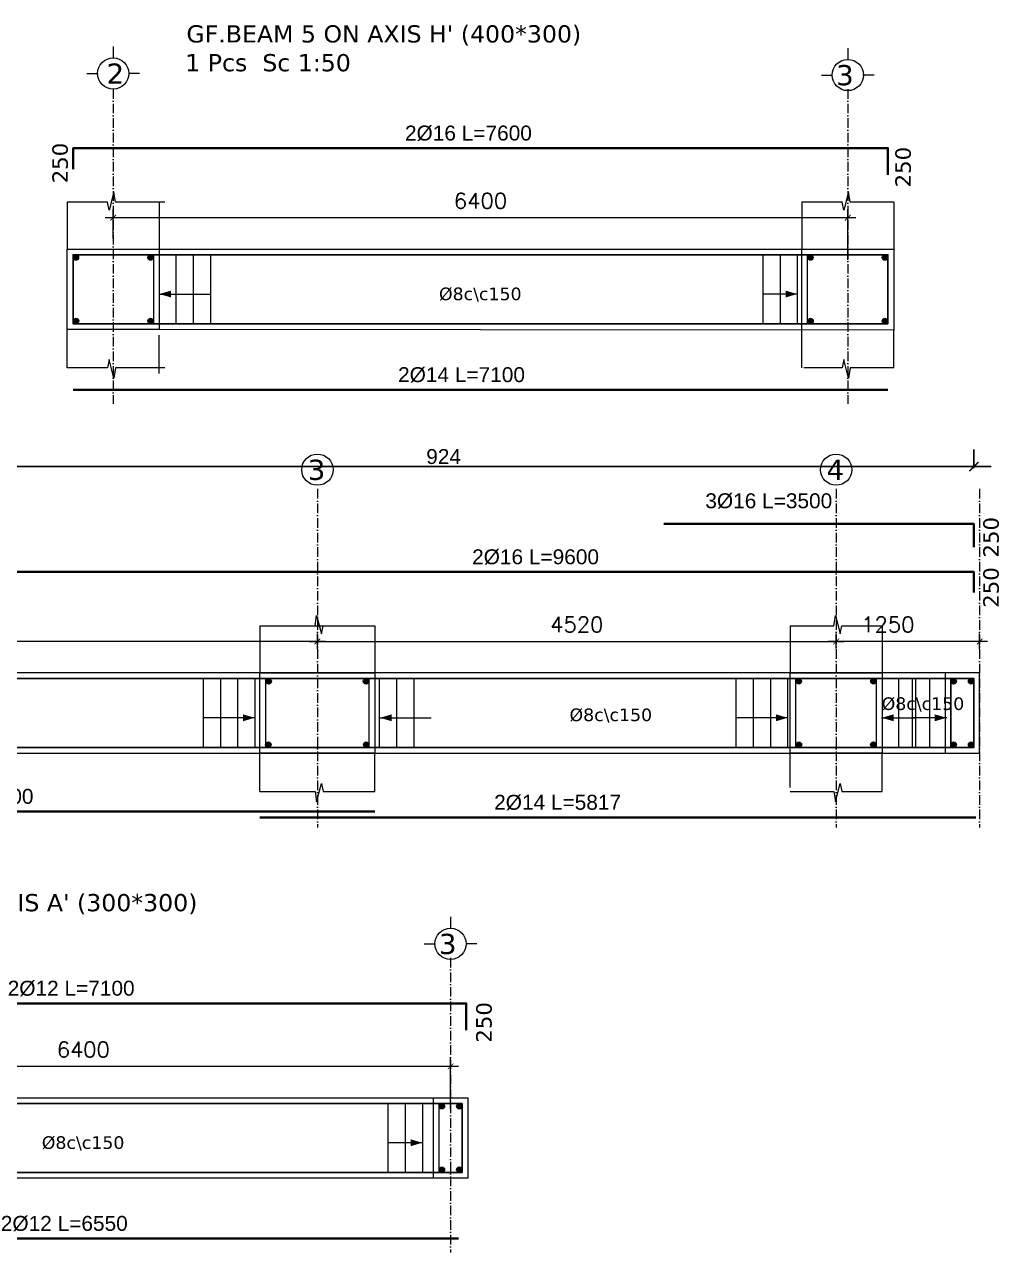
# Model space of a CAD drawing. Header units: inches. Extents: x -26151 to 62940, y -10194 to 246332.
# Drawn here: x 4282 to 5140, y 106418 to 107488 of the extents above; entities that cross this region are included whole.
import ezdxf

# ---------------------------------------------------------------- set-up
doc = ezdxf.new("R2010")
doc.units = ezdxf.units.IN
doc.header["$LTSCALE"] = 0.7
doc.header["$MEASUREMENT"] = 0
doc.linetypes.add('ACAD_ISO10W100', pattern=[18, 12, -3, 0, -3])
doc.layers.get('0').update_dxf_attribs({"lineweight": 13})
doc.layers.get('Defpoints').update_dxf_attribs({"lineweight": 5})
for name, color, linetype, lineweight in [('axis', 254, 'ACAD_ISO10W100', 9), ('BEAM FRAME', 5, 'Continuous', 18), ('COLUMN', 4, 'Continuous', 20), ('elevline', 30, 'Continuous', 20), ('FRAME 070', 5, 'Continuous', 60), ('hach', 9, 'Continuous', 9), ('hatch', 9, 'Continuous', 9), ('renforcment', 141, 'Continuous', 40), ('tex', 3, 'Continuous', 25), ('TEXT', 3, 'Continuous', 25), ('top rein. extension', 50, 'Continuous', 20), ('top renforcment', 7, 'Continuous', 40)]:
    doc.layers.add(name, color=color, linetype=linetype, lineweight=lineweight)
doc.styles.add('100', font='romans.shx', dxfattribs={"height": 13.5})
doc.styles.add('romanc', font='verdana.ttf', dxfattribs={"height": 250})
doc.styles.get("Standard").update_dxf_attribs({"font": 'arial.ttf', "height": 13})
doc.dimstyles.new('100', dxfattribs={"dimtxt": 13.5, "dimasz": 5, "dimexe": 7, "dimexo": 7, "dimgap": 8, "dimtad": 1, "dimdec": 0, "dimlfac": 10, "dimzin": 4, "dimdsep": 46, "dimtxsty": '100', "dimblk": 'ARCHTICK', "dimcen": 0.09, "dimdle": 7, "dimclrd": 1, "dimclre": 8, "dimclrt": 2, "dimadec": 0, "dimazin": 1, "dimtfac": 1, "dimtdec": 0, "dimtix": 1, "dimtofl": 0, "dimtmove": 0, "dimatfit": 3, "dimldrblk": 'ARCHTICK', "dimfxl": 0, "dimtolj": 1, "dimtzin": 0, "dimlwd": -1, "dimlwe": -1, "dimarcsym": 0})
doc.dimstyles.get("Standard").update_dxf_attribs({"dimtxt": 13, "dimasz": 5, "dimexe": 0.18, "dimexo": 0.0625, "dimgap": 6, "dimtad": 1, "dimdec": 0, "dimlfac": 10, "dimzin": 0, "dimdsep": 46, "dimtxsty": 'Standard', "dimblk": 'ARCHTICK', "dimcen": 0.09, "dimse1": 1, "dimse2": 1, "dimclrd": 1, "dimclre": 7, "dimclrt": 3, "dimadec": 0, "dimazin": 0, "dimtfac": 1, "dimtdec": 0, "dimtix": 1, "dimtofl": 0, "dimtmove": 0, "dimatfit": 3, "dimldrblk": 'ARCHTICK', "dimfxl": 0, "dimtolj": 1, "dimtzin": 0, "dimarcsym": 0})
doc.dimstyles.new('STANDARD$0', dxfattribs={"dimscale": 0, "dimtxt": 50, "dimasz": 8, "dimexe": 15, "dimexo": 0.0625, "dimgap": 2, "dimtad": 1, "dimdec": 0, "dimzin": 0, "dimdsep": 46, "dimtxsty": 'Standard', "dimblk1": 'ARCHTICK', "dimblk2": 'ARCHTICK', "dimsah": 1, "dimcen": 0.09, "dimdle": 15, "dimclrd": 3, "dimclre": 3, "dimclrt": 3, "dimazin": 0, "dimtfac": 1, "dimtdec": 0, "dimtofl": 0, "dimtmove": 1, "dimatfit": 3, "dimldrblk": 'ARCHTICK', "dimfxl": 0, "dimtolj": 1, "dimtzin": 0, "dimarcsym": 0})

# ---------------------------------------------------------------- blocks, each defined once
blk = doc.blocks.new('_ArchTick')
at = {"color": 0, "linetype": 'ByBlock', "lineweight": 0, "const_width": 0.15}
blk.add_lwpolyline([(-0.5, -0.5), (0.5, 0.5)], dxfattribs=at)
blk = doc.blocks.new('*D1946')
at = {"color": 8, "transparency": 16777216}
for p, q in [((4536.7, 106943.7), (4536.7, 106957.3)), ((4988.7, 106944.3), (4988.7, 106957.3))]:
    blk.add_line(p, q, dxfattribs=at)
at = {"color": 1, "transparency": 16777216}
blk.add_line((4529.7, 106950.3), (4995.7, 106950.3), dxfattribs=at)
at = {"layer": 'Defpoints', "color": 0, "transparency": 16777216}
for p in [(4988.7, 106950.3), (4536.7, 106936.7), (4988.7, 106937.3)]:
    blk.add_point(p, dxfattribs=at)
at = {"color": 1, "transparency": 16777216, "xscale": 5, "yscale": 5, "zscale": 5, "rotation": 180}
blk.add_blockref('_ArchTick', (4536.7, 106950.3), dxfattribs=at)
at = {"color": 1, "transparency": 16777216, "xscale": 5, "yscale": 5, "zscale": 5}
blk.add_blockref('_ArchTick', (4988.7, 106950.3), dxfattribs=at)
at = {"color": 2, "transparency": 16777216, "insert": (4762.7, 106965.1), "char_height": 13.5, "attachment_point": 5, "style": '100'}
blk.add_mtext('\\A1;4520', dxfattribs=at)
blk = doc.blocks.new('*D1947')
at = {"layer": 'Defpoints', "color": 0, "transparency": 16777216}
for p in [(4179.7, 107010.9, -157.8), (4179.7, 107010.9), (5139.7, 107010.9, -218.5)]:
    blk.add_point(p, dxfattribs=at)
at = {"layer": 'TEXT', "color": 3, "transparency": 16777216, "insert": (4726.8, 107023.9), "char_height": 13, "attachment_point": 5}
blk.add_mtext('\\A1;2%%C16 L=9600', dxfattribs=at)
blk = doc.blocks.new('*D1948')
at = {"color": 8, "transparency": 16777216}
for p, q in [((3896.7, 106941.4), (3896.7, 106957.3)), ((4536.7, 106943.7), (4536.7, 106957.3))]:
    blk.add_line(p, q, dxfattribs=at)
at = {"color": 1, "transparency": 16777216}
blk.add_line((4543.7, 106950.3), (3889.7, 106950.3), dxfattribs=at)
at = {"layer": 'Defpoints', "color": 0, "transparency": 16777216}
for p in [(3896.7, 106950.3), (3896.7, 106934.4), (4536.7, 106936.7)]:
    blk.add_point(p, dxfattribs=at)
at = {"color": 1, "transparency": 16777216, "xscale": 5, "yscale": 5, "zscale": 5, "rotation": 180}
blk.add_blockref('_ArchTick', (3896.7, 106950.3), dxfattribs=at)
at = {"color": 1, "transparency": 16777216, "xscale": 5, "yscale": 5, "zscale": 5}
blk.add_blockref('_ArchTick', (4536.7, 106950.3), dxfattribs=at)
at = {"color": 2, "transparency": 16777216, "insert": (4216.7, 106965.1), "char_height": 13.5, "attachment_point": 5, "style": '100'}
blk.add_mtext('\\A1;6400', dxfattribs=at)
blk = doc.blocks.new('*D1951')
at = {"layer": 'Defpoints', "color": 0, "transparency": 16777216}
for p in [(3886.7, 106802.2, -13652.7), (4546.7, 106802.2, -37100.9), (4546.7, 106802.2)]:
    blk.add_point(p, dxfattribs=at)
at = {"layer": 'TEXT', "color": 3, "transparency": 16777216, "insert": (4234.1, 106815.2), "char_height": 13, "attachment_point": 5}
blk.add_mtext('\\A1;2%%C14 L=7400', dxfattribs=at)
blk = doc.blocks.new('*D1952')
at = {"color": 8, "transparency": 16777216}
for p, q in [((4988.7, 106944.2), (4988.7, 106957.3)), ((5113.7, 106944), (5113.7, 106957.3))]:
    blk.add_line(p, q, dxfattribs=at)
at = {"color": 1, "transparency": 16777216}
blk.add_line((5120.7, 106950.3), (4981.7, 106950.3), dxfattribs=at)
at = {"layer": 'Defpoints', "color": 0, "transparency": 16777216}
for p in [(4988.7, 106950.3), (4988.7, 106937.2), (5113.7, 106937)]:
    blk.add_point(p, dxfattribs=at)
at = {"color": 1, "transparency": 16777216, "xscale": 5, "yscale": 5, "zscale": 5, "rotation": 180}
blk.add_blockref('_ArchTick', (4988.7, 106950.3), dxfattribs=at)
at = {"color": 1, "transparency": 16777216, "xscale": 5, "yscale": 5, "zscale": 5}
blk.add_blockref('_ArchTick', (5113.7, 106950.3), dxfattribs=at)
at = {"color": 2, "transparency": 16777216, "insert": (5033.7, 106965.1), "char_height": 13.5, "attachment_point": 5, "style": '100'}
blk.add_mtext('\\A1;1250', dxfattribs=at)
blk = doc.blocks.new('*D1954')
at = {"layer": 'Defpoints', "color": 0, "transparency": 16777216}
for p in [(4528.7, 106797, -13652.7), (5110.4, 106797, -37100.9), (5110.4, 106797)]:
    blk.add_point(p, dxfattribs=at)
at = {"layer": 'TEXT', "color": 3, "transparency": 16777216, "insert": (4746, 106810), "char_height": 13, "attachment_point": 5}
blk.add_mtext('\\A1;2%%C14 L=5817', dxfattribs=at)
blk = doc.blocks.new('*D2009')
at = {"color": 1, "transparency": 16777216}
blk.add_line((4659.8, 106580.1), (4005.8, 106580.1), dxfattribs=at)
at = {"color": 8, "transparency": 16777216}
for p, q in [((4012.8, 106561.9), (4012.8, 106587.1)), ((4652.8, 106543.5), (4652.8, 106587.1))]:
    blk.add_line(p, q, dxfattribs=at)
at = {"layer": 'Defpoints', "color": 0, "transparency": 16777216}
for p in [(4012.8, 106580.1), (4012.8, 106554.9), (4652.8, 106536.5)]:
    blk.add_point(p, dxfattribs=at)
at = {"color": 1, "transparency": 16777216, "xscale": 5, "yscale": 5, "zscale": 5, "rotation": 180}
blk.add_blockref('_ArchTick', (4012.8, 106580.1), dxfattribs=at)
at = {"color": 1, "transparency": 16777216, "xscale": 5, "yscale": 5, "zscale": 5}
blk.add_blockref('_ArchTick', (4652.8, 106580.1), dxfattribs=at)
at = {"color": 2, "transparency": 16777216, "insert": (4332.8, 106594.8), "char_height": 13.5, "attachment_point": 5, "style": '100'}
blk.add_mtext('\\A1;6400', dxfattribs=at)
blk = doc.blocks.new('*D2010')
at = {"layer": 'Defpoints', "color": 0, "transparency": 16777216}
for p in [(4004.8, 106430.1, -37318.8), (4004.8, 106430.1), (4659.8, 106430.1, -13870.6)]:
    blk.add_point(p, dxfattribs=at)
at = {"layer": 'TEXT', "color": 3, "transparency": 16777216, "insert": (4316.2, 106443.1), "char_height": 13, "attachment_point": 5}
blk.add_mtext('\\A1;2%%C12 L=6550', dxfattribs=at)
blk = doc.blocks.new('*D2011')
at = {"layer": 'Defpoints', "color": 0, "transparency": 16777216}
for p in [(3979.4, 106635, -440.4), (4689.4, 106635, 46.4), (4689.4, 106635)]:
    blk.add_point(p, dxfattribs=at)
at = {"layer": 'TEXT', "color": 3, "transparency": 16777216, "insert": (4322.2, 106648), "char_height": 13, "attachment_point": 5}
blk.add_mtext('\\A1;2%%C12 L=7100', dxfattribs=at)
blk = doc.blocks.new('*D2198')
at = {"color": 1, "transparency": 16777216}
blk.add_line((5005.8, 107319.6), (4351.8, 107319.6), dxfattribs=at)
at = {"color": 8, "transparency": 16777216}
for p, q in [((4358.8, 107301.4), (4358.8, 107326.6)), ((4998.8, 107283), (4998.8, 107326.6))]:
    blk.add_line(p, q, dxfattribs=at)
at = {"layer": 'Defpoints', "color": 0, "transparency": 16777216}
for p in [(4358.8, 107319.6), (4358.8, 107294.4), (4998.8, 107276)]:
    blk.add_point(p, dxfattribs=at)
at = {"color": 1, "transparency": 16777216, "xscale": 5, "yscale": 5, "zscale": 5, "rotation": 180}
blk.add_blockref('_ArchTick', (4358.8, 107319.6), dxfattribs=at)
at = {"color": 1, "transparency": 16777216, "xscale": 5, "yscale": 5, "zscale": 5}
blk.add_blockref('_ArchTick', (4998.8, 107319.6), dxfattribs=at)
at = {"color": 2, "transparency": 16777216, "insert": (4678.8, 107334.3), "char_height": 13.5, "attachment_point": 5, "style": '100'}
blk.add_mtext('\\A1;6400', dxfattribs=at)
blk = doc.blocks.new('*D2199')
at = {"layer": 'Defpoints', "color": 0, "transparency": 16777216}
for p in [(4350.8, 107169.6, -37318.8), (4350.8, 107169.6), (5005.8, 107169.6, -13870.6)]:
    blk.add_point(p, dxfattribs=at)
at = {"layer": 'TEXT', "color": 3, "transparency": 16777216, "insert": (4662.3, 107182.6), "char_height": 13, "attachment_point": 5}
blk.add_mtext('\\A1;2%%C14 L=7100', dxfattribs=at)
blk = doc.blocks.new('*D2200')
at = {"layer": 'Defpoints', "color": 0, "transparency": 16777216}
for p in [(4325.4, 107380.1, -440.4), (5035.4, 107380.1, 46.4), (5035.4, 107380.1)]:
    blk.add_point(p, dxfattribs=at)
at = {"layer": 'TEXT', "color": 3, "transparency": 16777216, "insert": (4668.3, 107393.1), "char_height": 13, "attachment_point": 5}
blk.add_mtext('\\A1;2%%C16 L=7600', dxfattribs=at)
blk = doc.blocks.new('*D2228')
at = {"layer": 'Defpoints', "color": 0, "transparency": 16777216}
for p in [(4739.3, 107059.7, -218.4), (4739.3, 107059.7), (5089.3, 107059.7, -209.5)]:
    blk.add_point(p, dxfattribs=at)
at = {"layer": 'TEXT', "color": 3, "transparency": 16777216, "insert": (4930, 107072.7), "char_height": 13, "attachment_point": 5}
blk.add_mtext('\\A1;3%%C16 L=3500', dxfattribs=at)
blk = doc.blocks.new('*D2238')
at = {"layer": 'Defpoints', "color": 0, "transparency": 16777216}
for p in [(5108.7, 107102.7), (4184.7, 107010.9), (5108.7, 107010.9)]:
    blk.add_point(p, dxfattribs=at)
at = {"layer": 'hach', "color": 3, "lineweight": -2, "transparency": 16777216}
for p, q in [((4184.7, 107101.5), (4184.7, 107117.7)), ((5108.7, 107101.5), (5108.7, 107117.7)), ((4169.7, 107102.7), (5123.7, 107102.7))]:
    blk.add_line(p, q, dxfattribs=at)
at = {"layer": 'hach', "color": 3, "lineweight": -2, "transparency": 16777216, "xscale": 8, "yscale": 8, "zscale": 8, "rotation": 180}
blk.add_blockref('_ArchTick', (4184.7, 107102.7), dxfattribs=at)
at = {"layer": 'hach', "color": 3, "lineweight": -2, "transparency": 16777216, "xscale": 8, "yscale": 8, "zscale": 8}
blk.add_blockref('_ArchTick', (5108.7, 107102.7), dxfattribs=at)
at = {"layer": 'hach', "color": 3, "transparency": 16777216, "insert": (4646.7, 107111.4), "char_height": 13, "attachment_point": 5}
blk.add_mtext('\\A1;924', dxfattribs=at)

msp = doc.modelspace()

# ---------------------------------------------------------------- hatches: boundary and pattern name
at = {"layer": 'elevline'}
for points in [[(4328.66, 107284.88, 1), (4323.9, 107284.88, 1)], [(4389.02, 107284.88, -1), (4393.78, 107284.88, -1)], [(4968.64, 107284.88, 1), (4963.88, 107284.88, 1)], [(5028.84, 107284.88, -1), (5033.6, 107284.88, -1)], [(4328.87, 107229.63, -1), (4324.11, 107229.63, -1)], [(4389, 107229.63, 1), (4393.76, 107229.63, 1)], [(4968.79, 107229.63, -1), (4964.03, 107229.63, -1)], [(5028.76, 107229.63, 1), (5033.52, 107229.63, 1)], [(4496.7, 106915.65, 1), (4491.94, 106915.65, 1)], [(4576.72, 106915.65, -1), (4581.48, 106915.65, -1)], [(4958.45, 106915.65, 1), (4953.69, 106915.65, 1)], [(5018.93, 106915.65, -1), (5023.69, 106915.65, -1)], [(5093.44, 106915.65, 1), (5088.68, 106915.65, 1)], [(5103.92, 106915.65, -1), (5108.68, 106915.65, -1)], [(4496.36, 106860.41, -1), (4491.6, 106860.41, -1)], [(4576.86, 106860.41, 1), (4581.61, 106860.41, 1)], [(4958.6, 106860.41, -1), (4953.84, 106860.41, -1)], [(5018.72, 106860.41, 1), (5023.48, 106860.41, 1)], [(5093.44, 106860.41, -1), (5088.68, 106860.41, -1)], [(5103.92, 106860.41, 1), (5108.68, 106860.41, 1)], [(4647.52, 106545.39, 1), (4642.76, 106545.39, 1)], [(4658, 106545.39, -1), (4662.76, 106545.39, -1)], [(4647.52, 106490.15, -1), (4642.76, 106490.15, -1)], [(4658, 106490.15, 1), (4662.76, 106490.15, 1)]]:
    msp.add_hatch(color=256, dxfattribs=at).paths.add_polyline_path(points)

# ---------------------------------------------------------------- linework, layer by layer
at = {"layer": 'axis'}
for p, q in [((4358.83, 107431.64), (4358.83, 107157.52)), ((4998.83, 107431.64), (4998.83, 107157.52)), ((4536.68, 107083.22), (4536.68, 106788.29)), ((4988.68, 107083.22), (4988.68, 106788.29)), ((5113.68, 107083.22), (5113.68, 106788.29)), ((4652.76, 106674.7), (4652.76, 106418.03))]:
    msp.add_line(p, q, dxfattribs=at)
at = {"layer": 'BEAM FRAME', "elevation": 217.91}
for points in [[(5038.83, 107221.7), (4318.83, 107222.26), (4318.83, 107292.26), (5038.83, 107292.26)], [(3269.68, 106853.03), (5113.68, 106853.03), (5113.68, 106923.03), (3269.68, 106923.03)], [(4667.76, 106482.77), (3997.76, 106482.77), (3997.76, 106552.77), (4667.76, 106552.77)]]:
    msp.add_lwpolyline(points, close=True, dxfattribs=at)
at = {"layer": 'COLUMN', "lineweight": 20}
for p, q in [((4318.83, 107333.18), (4318.83, 107292.26)), ((4398.83, 107333.18), (4398.83, 107292.26)), ((4958.83, 107333.18), (4958.83, 107292.26)), ((5038.83, 107333.18), (5038.83, 107292.26)), ((4318.83, 107188.83), (4318.83, 107222.26)), ((4958.83, 107188.83), (4958.83, 107221.76)), ((5038.83, 107188.83), (5038.83, 107222.26)), ((4398.83, 107183.9), (4398.83, 107217.33)), ((4486.68, 106963.96), (4486.68, 106923.03)), ((4586.68, 106963.96), (4586.68, 106923.03)), ((4948.68, 106963.96), (4948.68, 106923.03)), ((5028.68, 106963.96), (5028.68, 106923.03)), ((4948.68, 106823.15), (4948.68, 106856.58)), ((4486.68, 106819.6), (4486.68, 106853.03)), ((4586.68, 106819.6), (4586.68, 106853.03)), ((5028.68, 106819.6), (5028.68, 106853.03))]:
    msp.add_line(p, q, dxfattribs=at)
at = {"layer": 'elevline'}
for p, q in [((4413.79, 107227.26), (4413.79, 107287.26)), ((4428.79, 107227.26), (4428.79, 107287.26)), ((4443.79, 107227.26), (4443.79, 107287.26)), ((4925.16, 107227.26), (4925.16, 107287.26)), ((4940.16, 107227.26), (4940.16, 107287.26)), ((4955.12, 107227.26), (4955.12, 107287.26)), ((4437.45, 106858.03), (4437.45, 106918.03)), ((4452.45, 106858.03), (4452.45, 106918.03)), ((4467.45, 106858.03), (4467.45, 106918.03)), ((4482.41, 106858.03), (4482.41, 106918.03)), ((4590.95, 106858.03), (4590.95, 106918.03)), ((4605.91, 106858.03), (4605.91, 106918.03)), ((4605.95, 106858.03), (4605.95, 106918.03)), ((4620.91, 106858.03), (4620.91, 106918.03)), ((4901.72, 106858.03), (4901.72, 106918.03)), ((4916.72, 106858.03), (4916.72, 106918.03)), ((4931.72, 106858.03), (4931.72, 106918.03)), ((4946.68, 106858.03), (4946.68, 106918.03)), ((5043.17, 106858.03), (5043.17, 106918.03)), ((5055.18, 106858.03), (5055.18, 106918.03)), ((5058.17, 106858.03), (5058.17, 106918.03)), ((5070.18, 106858.03), (5070.18, 106918.03)), ((5088.64, 106858.03), (5088.64, 106918.03)), ((4598.49, 106487.77), (4598.49, 106547.77)), ((4613.49, 106487.77), (4613.49, 106547.77)), ((4628.45, 106487.77), (4628.45, 106547.77))]:
    msp.add_line(p, q, dxfattribs=at)
for centre in [(4326.34, 107284.88), (4391.4, 107284.88), (4966.26, 107284.88), (5031.22, 107284.88), (4326.49, 107229.63), (4391.38, 107229.63), (4966.41, 107229.63), (5031.13, 107229.63), (4494.32, 106915.65), (4579.1, 106915.65), (4956.13, 106915.65), (5021.18, 106915.65), (5091.06, 106915.65), (5106.3, 106915.65), (4493.98, 106860.41), (4579.25, 106860.41), (4956.22, 106860.41), (5021.1, 106860.41), (5091.06, 106860.41), (5106.3, 106860.41), (4645.14, 106545.39), (4660.38, 106545.39), (4645.14, 106490.15), (4660.38, 106490.15)]:
    msp.add_circle(centre, 2.38, dxfattribs=at)
at = {"layer": 'FRAME 070', "lineweight": 20}
for p, q in [((4359.51, 107342.18, 217.91), (4355.33, 107326.11, 217.91)), ((4360.86, 107333.18, 217.91), (4359.51, 107342.18, 217.91)), ((4999.51, 107342.18, 217.91), (4995.33, 107326.11, 217.91)), ((5000.86, 107333.18, 217.91), (4999.51, 107342.18, 217.91)), ((4353.82, 107333.18, 217.91), (4318.83, 107333.18, 217.91)), ((4355.33, 107326.11, 217.91), (4353.82, 107333.18, 217.91)), ((4403.83, 107333.18, 217.91), (4360.86, 107333.18, 217.91)), ((4994.3, 107333.18, 217.91), (4958.94, 107333.18, 217.91)), ((4995.33, 107326.11, 217.91), (4993.82, 107333.18, 217.91)), ((5038.83, 107333.18, 217.91), (5000.86, 107333.18, 217.91)), ((4353.82, 107188.83, 217.91), (4318.83, 107188.83, 217.91)), ((4355.33, 107195.9, 217.91), (4353.82, 107188.83, 217.91)), ((4359.51, 107179.83, 217.91), (4355.33, 107195.9, 217.91)), ((4360.86, 107188.83, 217.91), (4359.51, 107179.83, 217.91)), ((4403.83, 107188.83, 217.91), (4360.86, 107188.83, 217.91)), ((4993.82, 107188.83, 217.91), (4960.43, 107188.83, 217.91)), ((4995.33, 107195.9, 217.91), (4993.82, 107188.83, 217.91)), ((4999.51, 107179.83, 217.91), (4995.33, 107195.9, 217.91)), ((5000.86, 107188.83, 217.91), (4999.51, 107179.83, 217.91)), ((5038.83, 107188.83, 217.91), (5000.86, 107188.83, 217.91)), ((4486.68, 106963.96, 217.91), (4586.68, 106963.96, 217.91)), ((4534.65, 106963.96, 217.91), (4536, 106972.96, 217.91)), ((4536, 106972.96, 217.91), (4540.18, 106956.88, 217.91)), ((4540.18, 106956.88, 217.91), (4541.69, 106963.96, 217.91)), ((4541.21, 106963.96, 217.91), (4586.68, 106963.96, 217.91)), ((4948.68, 106963.96, 217.91), (4986.65, 106963.96, 217.91)), ((4986.65, 106963.96, 217.91), (4988, 106972.96, 217.91)), ((4988, 106972.96, 217.91), (4992.18, 106956.88, 217.91)), ((4992.18, 106956.88, 217.91), (4993.69, 106963.96, 217.91)), ((4993.69, 106963.96, 217.91), (5028.68, 106963.96, 217.91)), ((4536, 106810.6, 217.91), (4540.18, 106826.68, 217.91)), ((4540.18, 106826.68, 217.91), (4541.69, 106819.6, 217.91)), ((4988, 106810.6, 217.91), (4992.18, 106826.68, 217.91)), ((4992.18, 106826.68, 217.91), (4993.69, 106819.6, 217.91)), ((4486.68, 106819.6, 217.91), (4534.65, 106819.6, 217.91)), ((4534.65, 106819.6, 217.91), (4536, 106810.6, 217.91)), ((4541.69, 106819.6, 217.91), (4586.68, 106819.6, 217.91)), ((4948.68, 106819.6, 217.91), (4986.65, 106819.6, 217.91)), ((4986.65, 106819.6, 217.91), (4988, 106810.6, 217.91)), ((4993.69, 106819.6, 217.91), (5028.68, 106819.6, 217.91))]:
    msp.add_line(p, q, dxfattribs=at)
at = {"layer": 'FRAME 070', "lineweight": 15}
for points in [[(4398.83, 107222.26), (4318.83, 107222.52), (4318.83, 107292.26), (4398.83, 107292.26)], [(5038.83, 107221.7), (4958.83, 107221.76), (4958.83, 107292.26), (5038.83, 107292.26)], [(5083.68, 106853.03), (5113.68, 106853.03), (5113.68, 106923.03), (5083.68, 106923.03)], [(4667.76, 106482.77), (4637.76, 106482.77), (4637.76, 106552.77), (4667.76, 106552.77)]]:
    msp.add_lwpolyline(points, close=True, dxfattribs=at)
at = {"layer": 'hach', "color": 5}
for points in [[(4486.68, 106923.03), (4586.68, 106923.03), (4586.68, 106853.03), (4486.68, 106853.03)], [(4948.68, 106923.03), (5028.68, 106923.03), (5028.68, 106853.03), (4948.68, 106853.03)]]:
    msp.add_lwpolyline(points, close=True, dxfattribs=at)
at = {"layer": 'hach', "color": 0}
for points in [[(4491.68, 106918.03), (4581.68, 106918.03), (4581.68, 106858.03), (4491.68, 106858.03)], [(4953.68, 106918.03), (5023.68, 106918.03), (5023.68, 106858.03), (4953.68, 106858.03)]]:
    msp.add_lwpolyline(points, close=True, dxfattribs=at)
at = {"layer": 'hatch'}
for p, q in [((4358.83, 107468.62), (4358.83, 107458.88)), ((4998.83, 107467.25), (4998.83, 107457.52)), ((4335.9, 107445.14), (4345.64, 107445.14)), ((4381.75, 107445.14), (4372.02, 107445.14)), ((4975.9, 107443.78), (4985.64, 107443.78)), ((5021.75, 107443.78), (5012.02, 107443.78)), ((4652.76, 106710.31), (4652.76, 106700.58)), ((4629.84, 106686.83), (4639.57, 106686.83)), ((4675.68, 106686.83), (4665.95, 106686.83))]:
    msp.add_line(p, q, dxfattribs=at)
for centre in [(4358.83, 107445.26), (4998.83, 107443.9), (4536.72, 107100.05), (4988.68, 107100.05), (4652.76, 106686.96)]:
    msp.add_circle(centre, 13.62, dxfattribs=at)
at = {"layer": 'renforcment', "lineweight": -2, "elevation": 217.91}
for points in [[(5033.83, 107227.26), (4323.83, 107227.26), (4323.83, 107287.32), (5033.83, 107287.32)], [(3244.68, 106857.85), (5108.68, 106858.03), (5108.68, 106918.03), (3244.68, 106918.03)], [(4662.76, 106487.77), (4002.76, 106487.77), (4002.76, 106547.77), (4662.76, 106547.77)]]:
    msp.add_lwpolyline(points, close=True, dxfattribs=at)
at = {"layer": 'top rein. extension'}
for p, q in [((4398.83, 107253.09), (4443.79, 107253.09)), ((4955.12, 107253.09), (4925.16, 107253.09)), ((4482.41, 106883.87), (4437.45, 106883.87)), ((4590.95, 106883.87), (4635.91, 106883.87)), ((4946.68, 106883.87), (4901.72, 106883.87)), ((5028.21, 106883.87), (5058.17, 106883.87)), ((5085.14, 106883.87), (5055.18, 106883.87)), ((4628.45, 106513.61), (4598.49, 106513.61))]:
    msp.add_line(p, q, dxfattribs=at)
for points in [[(4409.3, 107256.09), (4399.18, 107253.09), (4409.3, 107250.09)], [(4944.64, 107256.09), (4954.77, 107253.09), (4944.64, 107250.09)], [(4471.93, 106886.87), (4482.06, 106883.87), (4471.93, 106880.87)], [(4601.43, 106886.87), (4591.3, 106883.87), (4601.43, 106880.87)], [(4936.21, 106886.87), (4946.34, 106883.87), (4936.21, 106880.87)], [(5038.69, 106886.87), (5028.56, 106883.87), (5038.69, 106880.87)], [(5074.67, 106886.87), (5084.79, 106883.87), (5074.67, 106880.87)], [(4617.97, 106516.61), (4628.1, 106513.61), (4617.97, 106510.61)]]:
    msp.add_solid(points, dxfattribs=at)
at = {"layer": 'top renforcment'}
for p, q in [((4323.83, 107169.6, -217.91), (5033.83, 107169.6, -217.91)), ((4586.68, 106802.15), (3846.68, 106802.15)), ((5110.38, 106797.04), (4486.68, 106797.04)), ((4004.76, 106430.12, -217.91), (4659.76, 106430.12, -217.91))]:
    msp.add_line(p, q, dxfattribs=at)
for points in [[(5033.61, 107356.86), (5033.83, 107380.27), (4323.83, 107380.13), (4323.83, 107361.98)], [(5108.68, 107032.54), (5108.68, 107052.81), (4838.68, 107052.81)], [(4184.68, 107010.91), (5108.68, 107010.91), (5108.68, 106993.02)], [(4666.46, 106611.7), (4666.46, 106634.98), (4002.76, 106634.98), (4002.76, 106617.09)]]:
    msp.add_lwpolyline(points, dxfattribs=at)
at = {"layer": 'top renforcment', "lineweight": 15}
for points in [[(4393.83, 107227.26), (4323.83, 107227.26), (4323.83, 107287.32), (4393.83, 107287.26)], [(5033.83, 107227.26), (4963.83, 107227.26), (4963.83, 107287.26), (5033.83, 107287.26)], [(5088.68, 106858.03), (5108.68, 106858.03), (5108.68, 106918.03), (5088.68, 106918.03)], [(4662.76, 106487.77), (4642.76, 106487.77), (4642.76, 106547.77), (4662.76, 106547.77)]]:
    msp.add_lwpolyline(points, close=True, dxfattribs=at)

# ---------------------------------------------------------------- texts
at = {"layer": 'tex', "style": 'romanc'}
for p in [(4642.67, 107247.72, -33436.19), (5028.34, 106890.68, -33436.19), (4756.39, 106880.96, -33436.19), (4296.6, 106508.24, -33436.19)]:
    msp.add_text('%%C8c\\c150', height=11, dxfattribs=at).set_placement(p)
at = {"layer": 'TEXT', "style": 'romanc'}
for s, height, p in [("GF.BEAM 5 ON AXIS H' (400*300)", 15, (4422.6, 107472.26)), ('1 Pcs  Sc 1:50 ', 15, (4421.58, 107447.16)), ('2', 17.6, (4352.99, 107436.34)), ('3', 17.6, (4988.65, 107434.98)), ('3', 17.6, (4528.33, 107091.12)), ('4', 17.6, (4980.29, 107091.12)), ("GF.BEAM 13 ON AXIS A' (300*300)", 15, (4076.53, 106715.32)), ('3', 17.6, (4642.59, 106678.04))]:
    msp.add_text(s, height=height, dxfattribs=at).set_placement(p)
for p in [(4319.27, 107349.53, -73392.95), (5053.75, 107345.98, -72957.14), (5130.36, 107023.48, -73175.05), (5130.36, 106979.73, -73175.05), (4688.55, 106600.82, -72957.14)]:
    msp.add_text('250', height=13.5, rotation=90, dxfattribs=at).set_placement(p)

# ---------------------------------------------------------------- dimensions: what is measured, and where the dimension line sits
for base, p1, p2, picture, middle in [((4358.83, 107319.55), (4998.83, 107275.99), (4358.83, 107294.35), '*D2198', (4678.83, 107319.55)), ((3896.68, 106950.33), (4536.68, 106936.74), (3896.68, 106934.42), '*D1948', (4216.68, 106950.33)), ((4988.68, 106950.33), (5113.68, 106937.01), (4988.68, 106937.22), '*D1952', (5033.68, 106950.33)), ((4012.76, 106580.07), (4652.76, 106536.51), (4012.76, 106554.87), '*D2009', (4332.76, 106580.07))]:
    dim = msp.add_linear_dim(base=base, p1=p1, p2=p2, angle=180, dimstyle='100')
    dim.commit()
    dim.dimension.update_dxf_attribs({"geometry": picture, "text_midpoint": middle, "dimtype": 160})
dim = msp.add_linear_dim(base=(4988.68, 106950.33), p1=(4536.68, 106936.74), p2=(4988.68, 106937.33), dimstyle='100')
dim.commit()
dim.dimension.update_dxf_attribs({"geometry": '*D1946', "text_midpoint": (4762.68, 106950.33), "dimtype": 160})
at = {"layer": 'hach', "color": 5}
dim = msp.add_linear_dim(base=(5108.68, 107102.71), p1=(4184.68, 107010.91), p2=(5108.68, 107010.91), dimstyle='STANDARD$0', override={"dimscale": 1, "dimfxl": 1.25}, dxfattribs=at)
dim.commit()
dim.dimension.update_dxf_attribs({"geometry": '*D2238', "text_midpoint": (4646.68, 107111.35)})
at = {"layer": 'TEXT'}
for base, p1, p2, angle, text, picture, middle in [((5035.43, 107380.13), (4325.43, 107380.13, -440.37), (5035.43, 107380.13, 46.39), 0, '2%%C16 L=7600', '*D2200', (4668.26, 107380.13)), ((4350.83, 107169.6, 12366.96), (5005.83, 107169.6, -1503.63), (4350.83, 107169.6, -24951.83), 180, '2%%C14 L=7100', '*D2199', (4662.28, 107169.6, 12366.96)), ((4739.3, 107059.69), (5089.3, 107059.69, -209.54), (4739.3, 107059.69, -218.39), 180, '3%%C16 L=<>', '*D2228', (4930.01, 107059.69)), ((4179.65, 107010.91), (5139.68, 107010.91, -218.54), (4179.65, 107010.91, -157.78), 180, '2%%C16 L=<>', '*D1947', (4726.79, 107010.91)), ((4546.68, 106802.15, 12366.96), (3886.68, 106802.15, -1285.72), (4546.68, 106802.15, -24733.92), 0, '2%%C14 L=7400', '*D1951', (4234.07, 106802.15, 12366.96)), ((5110.38, 106797.04, 12366.96), (4528.68, 106797.04, -1285.72), (5110.38, 106797.04, -24733.92), 0, '2%%C14 L=<>', '*D1954', (4745.98, 106797.04, 12366.96)), ((4689.36, 106634.98), (3979.36, 106634.98, -440.37), (4689.36, 106634.98, 46.39), 0, '2%%C12 L=<>', '*D2011', (4322.19, 106634.98)), ((4004.76, 106430.12, 12366.96), (4659.76, 106430.12, -1503.63), (4004.76, 106430.12, -24951.83), 180, '2%%C12 L=<>', '*D2010', (4316.21, 106430.12, 12366.96))]:
    dim = msp.add_linear_dim(base=base, p1=p1, p2=p2, angle=angle, text=text, dimstyle='Standard', override={"dimsd1": 1, "dimsd2": 1, "dimfxl": 0.1, "dimfxlon": 1}, dxfattribs=at)
    dim.commit()
    dim.dimension.update_dxf_attribs({"geometry": picture, "text_midpoint": middle, "dimtype": 161})

doc.saveas('drawing.dxf')
